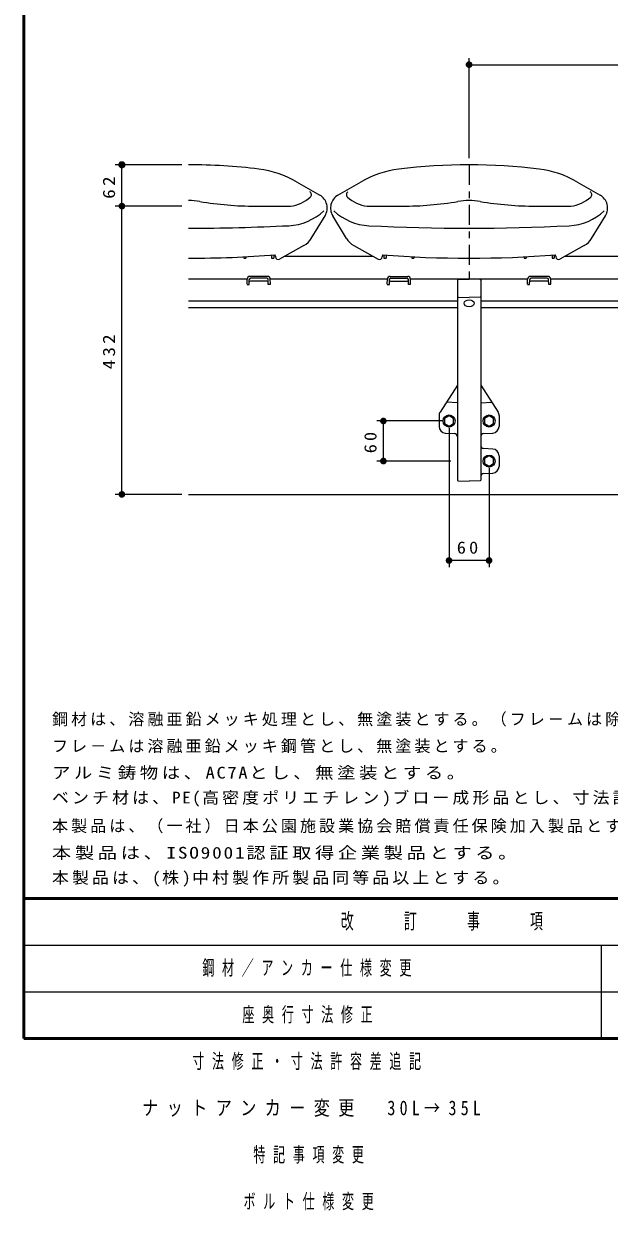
# Model space of a CAD drawing. Units: millimetres on the paper, scale 1:10. Extents: x -365 to 12, y -38 to 257.
# Drawn here: x -365 to -277.3, y -25.7 to 152.1 of the extents above; entities that cross this region are included whole.
import ezdxf

# ---------------------------------------------------------------- set-up
doc = ezdxf.new("R2010")
doc.units = ezdxf.units.MM
doc.linetypes.add('USER2', pattern=[6, 3, -1, 1, -1])
doc.layers.add('LY_1', color=7, linetype='Continuous', lineweight=25)
doc.layers.add('LY_2', color=7, linetype='Continuous', lineweight=13)
doc.styles.add('ＭＳ ゴシック', font='')
doc.styles.get('ＭＳ ゴシック').set_extended_font_data('MS Gothic')

# ---------------------------------------------------------------- blocks, each defined once
blk = doc.blocks.new('filled_dot')
at = {"color": 0, "linetype": 'Continuous', "lineweight": -2, "const_width": 1.25}
blk.add_lwpolyline([(-0.625, 0, 1), (0.625, 0, 1)], format="xyb", close=True, dxfattribs=at)

msp = doc.modelspace()

# ---------------------------------------------------------------- linework, layer by layer
at = {"layer": 'LY_1', "lineweight": 13}
for p, q in [((-298.298, 131.96), (-298.298, 146.96)), ((-298.298, 145.96), (-172.298, 145.96)), ((-341.298, 130.96), (-351.298, 130.96)), ((-350.298, 124.76), (-350.298, 130.96)), ((-341.298, 124.76), (-351.298, 124.76)), ((-341.298, 124.76), (-351.298, 124.76)), ((-350.298, 81.56), (-350.298, 124.76)), ((-302.298, 92.56), (-312.132, 92.56)), ((-311.132, 86.56), (-311.132, 92.56)), ((-301.298, 91.56), (-301.298, 70.651)), ((-301.048, 86.56), (-312.132, 86.56)), ((-295.298, 85.56), (-295.298, 70.651)), ((-341.298, 81.56), (-351.298, 81.56)), ((-295.298, 71.651), (-301.298, 71.651))]:
    msp.add_line(p, q, dxfattribs=at)
at = {"layer": 'LY_1', "linetype": 'USER2', "lineweight": 13}
msp.add_line((-298.298, 130.96), (-298.298, 113.86), dxfattribs=at)
at = {"layer": 'LY_1', "color": 20}
for p, q in [((-324.144, 128.414), (-320.656, 126.4)), ((-317.94, 126.4), (-314.452, 128.414)), ((-282.144, 128.414), (-278.656, 126.4)), ((-321.94, 119.931), (-319.872, 123.328)), ((-316.657, 119.931), (-318.725, 123.328)), ((-279.94, 119.931), (-277.872, 123.328)), ((-323.033, 118.876), (-326.708, 116.811)), ((-315.564, 118.876), (-311.889, 116.811)), ((-281.033, 118.876), (-284.708, 116.811)), ((-327.298, 117.26), (-327.298, 117.157)), ((-311.298, 117.26), (-311.298, 117.157)), ((-285.298, 117.26), (-285.298, 117.157))]:
    msp.add_line(p, q, dxfattribs=at)
at = {"layer": 'LY_1', "color": 20, "lineweight": 13}
for p, q in [((-330.298, 124.76), (-325.054, 124.76)), ((-313.542, 124.76), (-308.298, 124.76)), ((-288.298, 124.76), (-283.054, 124.76))]:
    msp.add_line(p, q, dxfattribs=at)
at = {"layer": 'LY_1', "color": 21}
for p, q in [((-327.868, 117.417), (-327.868, 116.96)), ((-327.548, 117.441), (-327.548, 116.96)), ((-311.048, 117.441), (-311.048, 116.96)), ((-310.728, 117.417), (-310.728, 116.96)), ((-285.868, 117.417), (-285.868, 116.96)), ((-285.548, 117.441), (-285.548, 116.96)), ((-332.048, 117.162), (-332.048, 116.96)), ((-332.048, 116.96), (-331.728, 116.96)), ((-331.728, 117.177), (-331.728, 116.96)), ((-327.868, 116.96), (-327.548, 116.96)), ((-311.048, 116.96), (-310.728, 116.96)), ((-306.868, 117.177), (-306.868, 116.96)), ((-306.868, 116.96), (-306.548, 116.96)), ((-306.548, 117.162), (-306.548, 116.96)), ((-290.048, 117.162), (-290.048, 116.96)), ((-290.048, 116.96), (-289.728, 116.96)), ((-289.728, 117.177), (-289.728, 116.96)), ((-285.868, 116.96), (-285.548, 116.96))]:
    msp.add_line(p, q, dxfattribs=at)
at = {"layer": 'LY_1', "color": 32}
for p, q in [((-325.908, 117.26), (-312.688, 117.26)), ((-283.908, 117.26), (-270.688, 117.26)), ((-340.298, 113.86), (-331.532, 113.86)), ((-328.074, 113.86), (-310.528, 113.86)), ((-307.069, 113.86), (-289.532, 113.86)), ((-286.074, 113.86), (-268.528, 113.86))]:
    msp.add_line(p, q, dxfattribs=at)
at = {"layer": 'LY_1'}
for p, q in [((-331.553, 113.048), (-331.532, 113.86)), ((-328.473, 114.225), (-331.133, 114.225)), ((-328.592, 113.974), (-331.014, 113.974)), ((-328.053, 113.048), (-328.074, 113.86)), ((-310.548, 113.048), (-310.528, 113.86)), ((-310.128, 114.225), (-307.468, 114.225)), ((-310.009, 113.974), (-307.587, 113.974)), ((-307.048, 113.048), (-307.069, 113.86)), ((-289.553, 113.048), (-289.532, 113.86)), ((-286.473, 114.225), (-289.133, 114.225)), ((-286.592, 113.974), (-289.014, 113.974)), ((-286.053, 113.048), (-286.074, 113.86)), ((-331.553, 113.04), (-331.233, 113.04)), ((-331.233, 113.04), (-331.214, 113.779)), ((-328.581, 113.54), (-331.025, 113.54)), ((-328.373, 113.04), (-328.392, 113.779)), ((-328.053, 113.04), (-328.373, 113.04)), ((-310.548, 113.04), (-310.228, 113.04)), ((-310.228, 113.04), (-310.209, 113.779)), ((-310.02, 113.54), (-307.576, 113.54)), ((-307.368, 113.04), (-307.387, 113.779)), ((-307.048, 113.04), (-307.368, 113.04)), ((-289.553, 113.04), (-289.233, 113.04)), ((-289.233, 113.04), (-289.214, 113.779)), ((-286.581, 113.54), (-289.025, 113.54)), ((-286.373, 113.04), (-286.392, 113.779)), ((-286.053, 113.04), (-286.373, 113.04)), ((-340.298, 110.56), (-300.048, 110.56)), ((-296.548, 110.56), (-174.048, 110.56)), ((-340.298, 109.56), (-300.048, 109.56)), ((-296.548, 109.56), (-174.048, 109.56)), ((-301.298, 93.35), (-301.982, 92.955)), ((-301.982, 92.955), (-301.982, 92.165)), ((-300.614, 92.955), (-301.298, 93.35)), ((-300.614, 92.165), (-300.614, 92.955)), ((-295.298, 93.35), (-295.982, 92.955)), ((-295.982, 92.955), (-295.982, 92.165)), ((-294.614, 92.955), (-295.298, 93.35)), ((-294.614, 92.165), (-294.614, 92.955)), ((-301.982, 92.166), (-301.298, 91.771)), ((-301.298, 91.771), (-300.614, 92.166)), ((-295.982, 92.166), (-295.298, 91.771)), ((-295.298, 91.771), (-294.614, 92.166)), ((-295.298, 87.35), (-295.982, 86.955)), ((-294.614, 86.955), (-295.298, 87.35)), ((-295.982, 86.955), (-295.982, 86.165)), ((-295.982, 86.166), (-295.298, 85.771)), ((-295.298, 85.77), (-294.614, 86.166)), ((-294.614, 86.165), (-294.614, 86.955)), ((-340.298, 81.56), (-146.548, 81.56))]:
    msp.add_line(p, q, dxfattribs=at)
at = {"layer": 'LY_1', "color": 4}
for p, q in [((-300.048, 113.86), (-300.048, 83.708)), ((-299.951, 113.763), (-298.298, 113.81)), ((-296.645, 113.763), (-298.298, 113.81)), ((-296.548, 113.86), (-296.548, 83.708)), ((-299.951, 111.138), (-298.298, 111.09)), ((-296.645, 111.138), (-298.298, 111.091)), ((-300.048, 97.919), (-302.638, 93.907)), ((-296.548, 97.919), (-293.958, 93.907)), ((-302.798, 93.364), (-302.798, 91.756)), ((-293.798, 93.364), (-293.798, 91.756)), ((-301.854, 90.758), (-300.52, 90.684)), ((-296.076, 90.684), (-294.743, 90.758)), ((-294.743, 88.363), (-296.076, 88.437)), ((-293.798, 87.364), (-293.798, 85.756)), ((-299.951, 83.608), (-298.298, 83.56)), ((-296.645, 83.608), (-298.298, 83.56)), ((-296.076, 84.684), (-294.743, 84.758))]:
    msp.add_line(p, q, dxfattribs=at)
at = {"layer": 'LY_1', "color": 4, "lineweight": 13}
for p, q in [((-300.048, 95.272), (-301.693, 95.371)), ((-296.548, 95.272), (-294.904, 95.371))]:
    msp.add_line(p, q, dxfattribs=at)
at = {"layer": 'LY_1'}
for centre in [(-301.298, 92.56), (-295.298, 92.56), (-295.298, 86.56)]:
    msp.add_circle(centre, 0.9, dxfattribs=at)
at = {"layer": 'LY_1', "color": 20}
for centre, radius, start, end in [((-340.298, 45.96), 85, 82.89822, 90), ((-331.644, 115.423), 15, 60, 82.89822), ((-306.952, 115.423), 15, 97.10178, 120.00002), ((-298.298, 45.96), 85, 82.89822, 97.10179), ((-289.644, 115.423), 15, 60, 82.89822), ((-321.765, 124.481), 2.217, 328.66284, 60.00001), ((-316.831, 124.481), 2.217, 119.99989, 211.33714), ((-279.765, 124.481), 2.217, 328.66284, 60.00001), ((-324.502, 121.491), 3, 299.32721, 328.66286), ((-314.094, 121.491), 3, 211.33708, 240.67284), ((-282.502, 121.491), 3, 299.32721, 328.66286), ((-340.298, 286.21), 169.25, 270, 274.40519), ((-327.498, 117.26), 0.2, 0, 71.40304), ((-298.298, 286.21), 169.25, 265.59479, 274.40519), ((-311.098, 117.26), 0.2, 108.59698, 179.99996), ((-285.498, 117.26), 0.2, 0, 71.40304), ((-326.902, 117.157), 0.396, 179.99996, 299.32681), ((-311.694, 117.157), 0.396, 240.67326, 0), ((-284.902, 117.157), 0.396, 179.99996, 299.32681)]:
    msp.add_arc(centre, radius, start, end, dxfattribs=at)
at = {"layer": 'LY_1', "color": 20, "lineweight": 13}
for centre, radius, start, end in [((-322.415, 126.492), 0.5, 312.22012, 60.00007), ((-316.181, 126.492), 0.5, 120.00003, 227.78011), ((-280.415, 126.492), 0.5, 312.22012, 60.00007), ((-340.298, 115.598), 10, 80.4261, 90), ((-330.298, 174.885), 50.125, 260.42604, 270.00002), ((-325.708, 130.121), 5.4, 276.95301, 312.21997), ((-312.888, 130.121), 5.4, 227.77998, 263.04697), ((-308.298, 174.885), 50.125, 270.00002, 279.57394), ((-298.298, 115.598), 10, 80.4261, 99.57392), ((-288.298, 174.885), 50.125, 260.42604, 270.00002), ((-283.708, 130.121), 5.4, 276.95301, 312.21997), ((-325.708, 130.121), 8.3, 272.82916, 312.99139), ((-312.888, 130.121), 8.3, 227.00854, 267.17076), ((-283.708, 130.121), 8.3, 272.82916, 312.99139), ((-340.298, 425.36), 303.9, 270, 272.82917), ((-298.298, 425.36), 303.9, 267.17081, 272.82917)]:
    msp.add_arc(centre, radius, start, end, dxfattribs=at)
at = {"layer": 'LY_1'}
for centre, radius, start, end in [((-331.133, 113.825), 0.4, 90.00002, 178.56125), ((-331.014, 113.774), 0.2, 90.00002, 178.56125), ((-328.592, 113.774), 0.2, 1.43873, 89.99996), ((-328.473, 113.825), 0.4, 1.43873, 90.00002), ((-310.128, 113.825), 0.4, 89.99998, 178.56127), ((-310.009, 113.774), 0.2, 90.00004, 178.56127), ((-307.587, 113.774), 0.2, 1.43875, 89.99998), ((-307.468, 113.825), 0.4, 1.43875, 89.99998), ((-289.133, 113.825), 0.4, 90.00002, 178.56125), ((-289.014, 113.774), 0.2, 90.00002, 178.56125), ((-286.592, 113.774), 0.2, 1.43873, 89.99996), ((-286.473, 113.825), 0.4, 1.43873, 90.00002), ((-331.025, 113.34), 0.2, 90.00002, 178.56124), ((-328.581, 113.34), 0.2, 1.43873, 89.99996), ((-310.02, 113.34), 0.2, 90.00004, 178.56127), ((-307.576, 113.34), 0.2, 1.43876, 89.99998), ((-289.025, 113.34), 0.2, 90.00002, 178.56124), ((-286.581, 113.34), 0.2, 1.43873, 89.99996)]:
    msp.add_arc(centre, radius, start, end, dxfattribs=at)
at = {"layer": 'LY_1', "color": 4}
for centre, radius, start, end in [((-299.948, 113.663), 0.1, 91.63684, 179.99996), ((-296.648, 113.663), 0.1, 0, 88.36312), ((-299.948, 111.238), 0.1, 179.99998, 268.36311), ((-296.648, 111.238), 0.1, 271.63682, 359.99995), ((-301.798, 93.364), 1, 147.15412, 179.99996), ((-294.798, 93.364), 1, 0, 32.84595), ((-301.798, 91.756), 1, 179.99996, 266.82019), ((-294.798, 91.756), 1, 273.17985, 0.00001), ((-300.548, 90.185), 0.5, 0, 86.82019), ((-296.048, 90.185), 0.5, 93.17972, 179.99996), ((-296.048, 88.936), 0.5, 179.99996, 266.82019), ((-294.798, 87.364), 1, 0, 86.8201), ((-294.798, 85.756), 1, 273.17985, 0.00001), ((-299.948, 83.707), 0.1, 179.99996, 268.36311), ((-296.648, 83.707), 0.1, 271.63686, 0.00001), ((-296.048, 84.185), 0.5, 93.17973, 179.99996)]:
    msp.add_arc(centre, radius, start, end, dxfattribs=at)
msp.add_ellipse((-298.298, 110.204), major_axis=(0.75, 0), ratio=0.707153, dxfattribs=at)
at = {"layer": 'LY_2', "lineweight": 50}
for p, q in [((-365, 257), (-365, 0)), ((-365, 21), (0, 21)), ((-365, 0), (0, 0))]:
    msp.add_line(p, q, dxfattribs=at)
at = {"layer": 'LY_2'}
for p, q in [((-365, 14), (-238.5, 14)), ((-278.5, 14), (-278.5, 0)), ((-365, 7), (-238.5, 7))]:
    msp.add_line(p, q, dxfattribs=at)

# ---------------------------------------------------------------- block references
at = {"layer": 'LY_1', "lineweight": 13, "xscale": 0.4, "yscale": 0.4}
for p in [(-298.298, 145.96), (-301.298, 71.651)]:
    msp.add_blockref('filled_dot', p, dxfattribs=at)
at = {"layer": 'LY_1', "lineweight": 13}
for p, xscale, yscale, rotation in [((-350.298, 130.96), 0.431, 0.431, 270), ((-350.298, 124.76), 0.4, 0.4, 270), ((-311.132, 92.56), 0.4, 0.4, 270), ((-311.132, 86.56), 0.4, 0.4, 90), ((-350.298, 81.56), 0.4, 0.4, 90), ((-295.298, 71.651), 0.4, 0.4, 180)]:
    msp.add_blockref('filled_dot', p, dxfattribs=dict(at, xscale=xscale, yscale=yscale, rotation=rotation))

# ---------------------------------------------------------------- texts
at = {"layer": 'LY_1', "char_height": 1.833, "attachment_point": 8, "rotation": 90, "style": 'ＭＳ ゴシック'}
for s, insert in [('\\T1.34;\\W1.15;62', (-351.298, 127.779)), ('\\T1.33;\\W1.15;432', (-351.298, 103.16)), ('\\T1.34;\\W1.1;60', (-312.132, 89.56))]:
    msp.add_mtext(s, dxfattribs=dict(at, insert=insert))
at = {"layer": 'LY_1', "style": 'ＭＳ ゴシック'}
for s, insert, char_height, attachment_point in [('\\T1.34;\\W1.1;60', (-298.298, 72.651), 1.833, 8), ('\\T1.19;鋼材は、溶融亜鉛メッキ処理とし、無塗装とする。（フレ－ムは除く）', (-360.762, 46.776), 1.76, 7), ('\\T1.19;フレ－ムは溶融亜鉛メッキ鋼管とし、無塗装とする。', (-360.762, 42.776), 1.76, 7), ('\\T1.19;\\W1.15;アルミ鋳物は、AC7Aとし、無塗装とする。', (-360.762, 38.776), 1.76, 7), ('\\T1.19;\\W1.05;ベンチ材は、PE(高密度ポリエチレン)ブロー成形品とし、寸法許容差は±２％とする。', (-360.762, 34.776), 1.76, 7), ('\\T1.19;本製品は、（一社）日本公園施設業協会賠償責任保険加入製品とする。', (-360.762, 30.776), 1.76, 7), ('\\T1.19;\\W1.2;本製品は、ISO9001認証取得企業製品とする。', (-360.762, 26.776), 1.76, 7), ('\\T1.19;\\W1.05;本製品は、(株)中村製作所製品同等品以上とする。', (-360.762, 22.776), 1.76, 7), ('\\T1.64;\\W0.6;鋼材／アンカー仕様変更', (-338.25, 10.5), 2.199, 4), ('\\T1.64;\\W0.6;座奥行寸法修正', (-332.25, 3.5), 2.199, 4), ('\\T1.64;\\W0.6;寸法修正・寸法許容差追記', (-339.75, -3.5), 2.199, 4), ('\\T1.53;\\W0.8;ナットアンカー変更\u300030L→35L', (-347.25, -10.5), 2.199, 4), ('\\T1.64;\\W0.6;特記事項変更', (-321.75, -17.5), 2.199, 5), ('\\T1.64;\\W0.6;ボルト仕様変更', (-321.75, -24.5), 2.199, 5)]:
    msp.add_mtext(s, dxfattribs=dict(at, insert=insert, char_height=char_height, attachment_point=attachment_point))
at = {"layer": 'LY_2', "color": 4, "insert": (-301.75, 17.5), "char_height": 2.346, "attachment_point": 5, "style": 'ＭＳ ゴシック'}
msp.add_mtext('\\T1.64;\\W0.6;改\u3000\u3000訂\u3000\u3000事\u3000\u3000項', dxfattribs=at)

doc.saveas('drawing.dxf')
